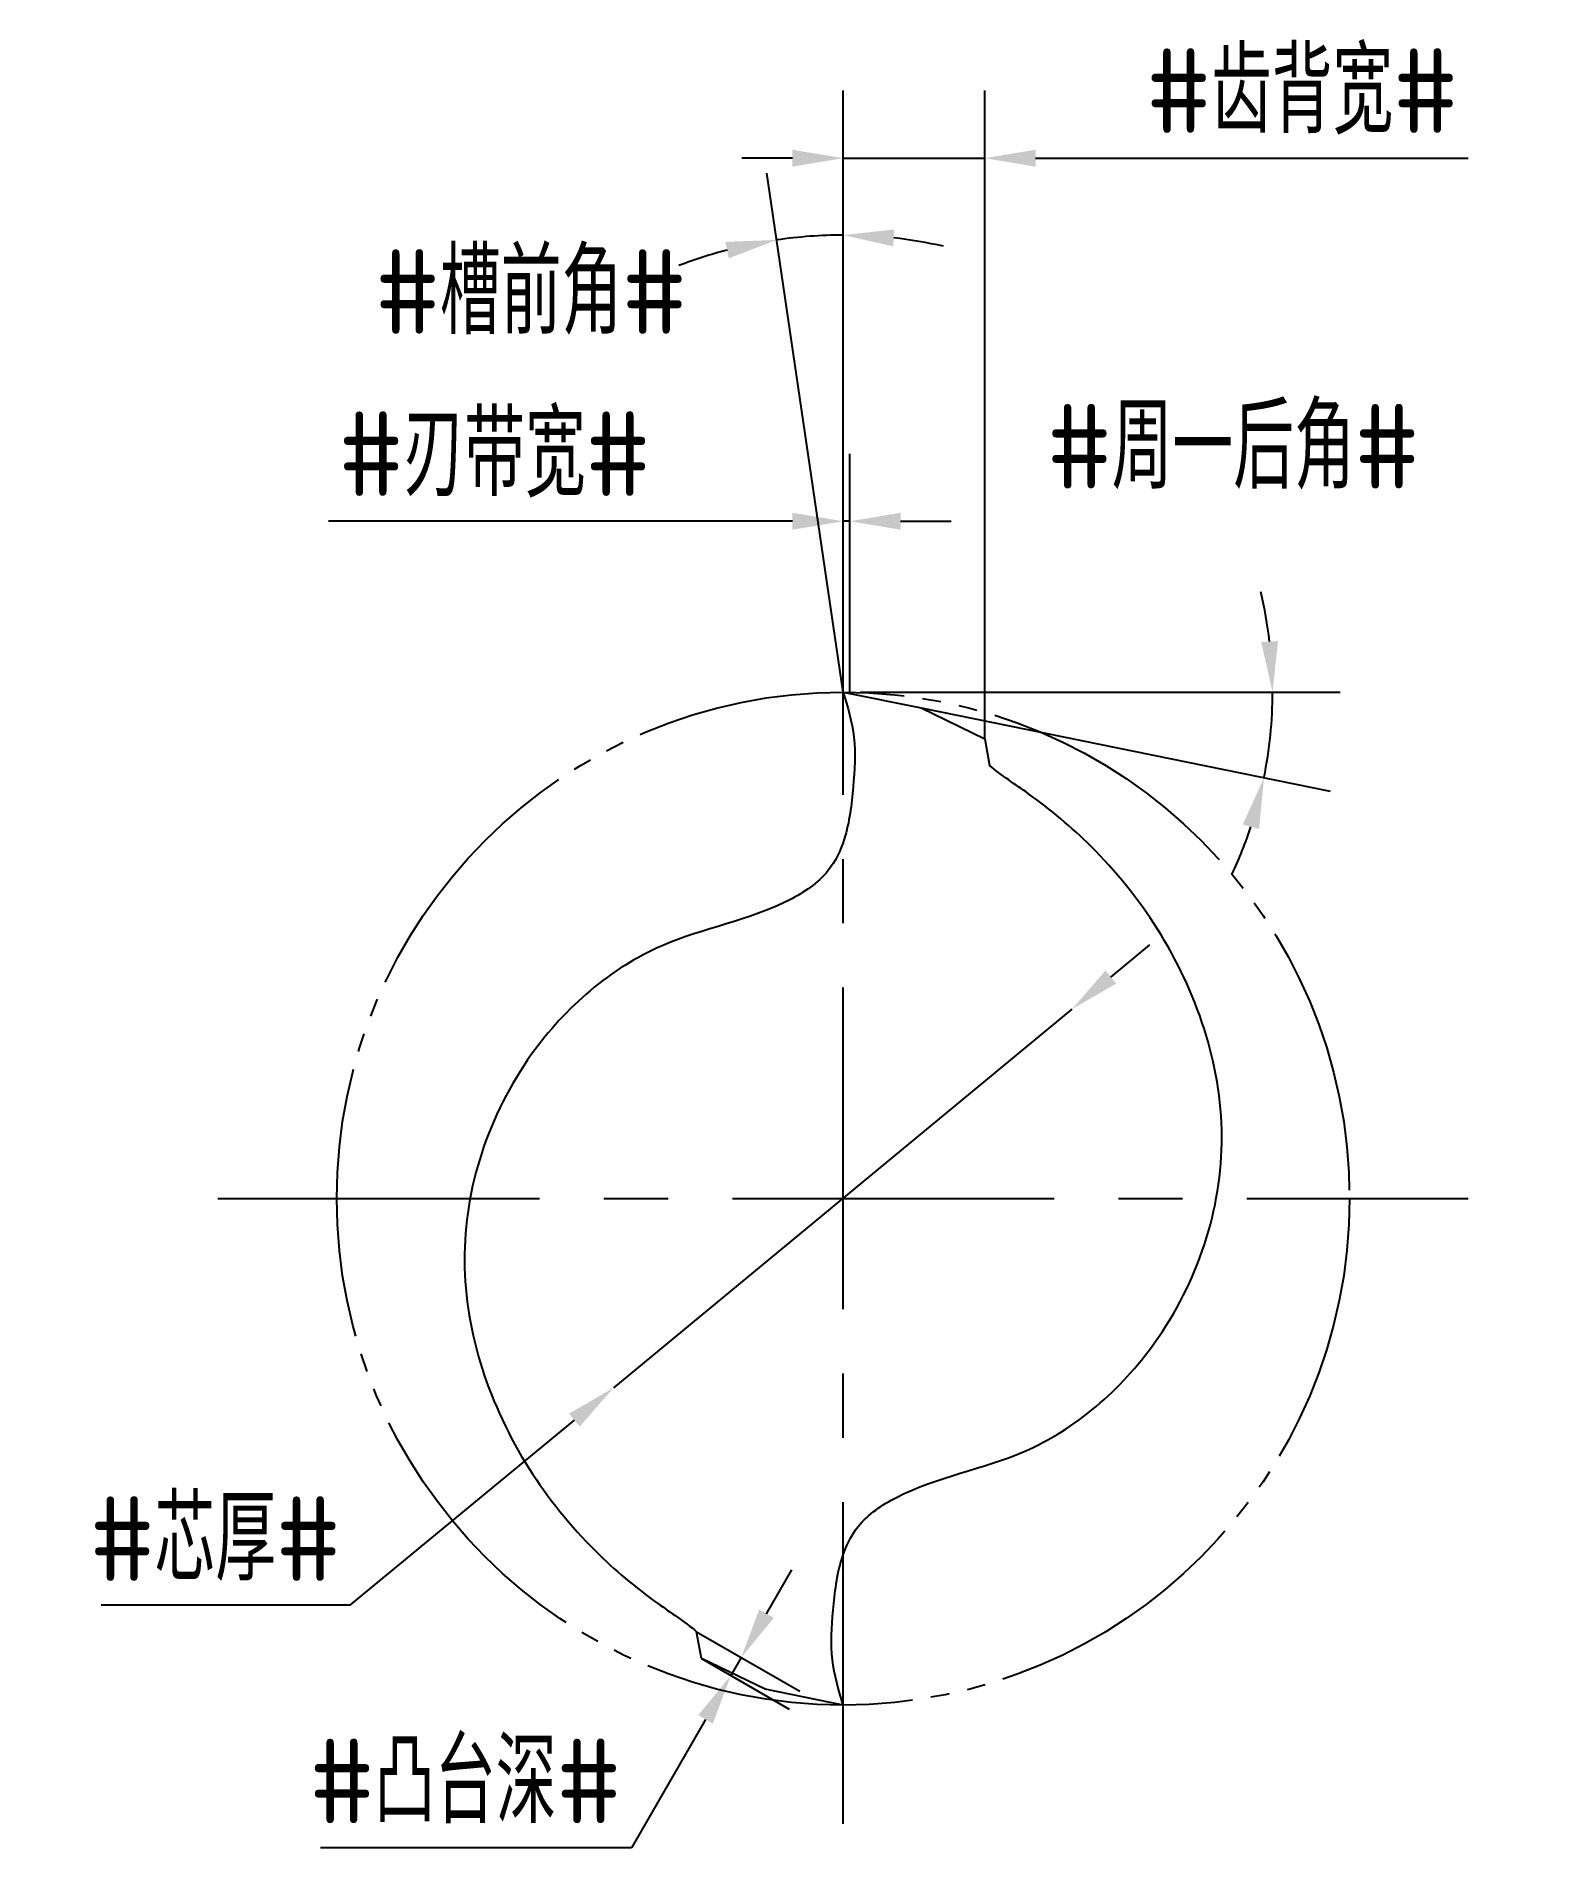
# Model space of a CAD drawing. Header units: millimetres. Extents: x -218.5 to -174, y 308.4 to 362.
import ezdxf

# ---------------------------------------------------------------- set-up
doc = ezdxf.new("R2010")
doc.units = ezdxf.units.MM
for name, pattern in [('ACAD_ISO04W100', [30, 24, -3, 0, -3]), ('CENTER', [50.8, 31.75, -6.35, 6.35, -6.35]), ('JIS_09_08', [10.75, 8, -0.55, 0.55, -0.55, 0.55, -0.55])]:
    doc.linetypes.add(name, pattern=pattern)
for name, color, linetype in [('中心线', 2, 'ACAD_ISO04W100'), ('标注', 7, 'Continuous'), ('虚线轮廓', 1, 'Continuous'), ('轮廓', 4, 'Continuous')]:
    doc.layers.add(name, color=color, linetype=linetype)
doc.styles.add('CFST0', font='gbenor.shx', dxfattribs={"bigfont": 'gbcbig.shx'})
doc.dimstyles.new('TYToolDesignC1-1', dxfattribs={"dimtxt": 2.5, "dimasz": 1.5, "dimexe": 2, "dimexo": 0, "dimtad": 1, "dimtoh": 1, "dimdec": 3, "dimdsep": 46, "dimtxsty": 'CFST0', "dimcen": 2.502, "dimclrd": 3, "dimclre": 3, "dimclrt": 3, "dimazin": 2, "dimtfac": 1, "dimtdec": 3, "dimtmove": 0, "dimatfit": 3, "dimfxl": 1, "dimarcsym": 0})

# ---------------------------------------------------------------- blocks, each defined once
blk = doc.blocks.new('*D2')
at = {"layer": 'Defpoints', "color": 0, "transparency": 16777216}
for p in [(-187.823, 333.183), (-201.399, 321.972)]:
    blk.add_point(p, dxfattribs=at)
at = {"layer": '标注', "color": 3, "lineweight": -2, "transparency": 16777216}
for p, q in [((-186.666, 334.138), (-185.51, 335.093)), ((-187.823, 333.183), (-201.399, 321.972)), ((-209.187, 315.541), (-202.556, 321.017)), ((-216.576, 315.541), (-209.187, 315.541))]:
    blk.add_line(p, q, dxfattribs=at)
at = {"layer": '标注', "color": 3, "transparency": 16777216}
for points in [[(-186.825, 334.331), (-186.507, 333.945), (-187.823, 333.183)], [(-202.715, 321.209), (-202.397, 320.824), (-201.399, 321.972)]]:
    blk.add_solid(points, dxfattribs=at)
at = {"layer": '标注', "color": 3, "transparency": 16777216, "insert": (-213.194, 317.499), "char_height": 2.5, "attachment_point": 5, "style": 'CFST0'}
blk.add_mtext('#芯厚#', dxfattribs=at)
blk = doc.blocks.new('*D4')
at = {"layer": 'Defpoints', "color": 0, "transparency": 16777216}
for p in [(-195.254, 356.096), (-194.596, 342.577), (-194.596, 342.577), (-194.596, 341.637), (-194.336, 340.807)]:
    blk.add_point(p, dxfattribs=at)
at = {"layer": '标注', "color": 3, "lineweight": -2, "transparency": 16777216}
for q in [(-196.854, 357.947), (-194.596, 358.112)]:
    blk.add_line((-194.596, 342.577), q, dxfattribs=at)
for start, end in [(90, 98.3566), (77.2938, 83.6469), (104.7097, 111.0628)]:
    blk.add_arc((-194.596, 342.577), 13.535, start, end, dxfattribs=at)
at = {"layer": '标注', "color": 3, "transparency": 16777216}
for points in [[(-193.112, 355.779), (-193.084, 356.279), (-194.596, 356.112)], [(-198.083, 355.913), (-197.983, 355.424), (-196.563, 355.968)]]:
    blk.add_solid(points, dxfattribs=at)
at = {"layer": '标注', "color": 3, "transparency": 16777216, "insert": (-203.841, 354.421), "char_height": 2.5, "attachment_point": 5, "style": 'CFST0'}
blk.add_mtext('#槽前角#', dxfattribs=at)
blk = doc.blocks.new('*D6')
at = {"layer": 'Defpoints', "color": 0, "transparency": 16777216}
for p in [(-194.596, 342.577), (-194.596, 342.577), (-194.096, 342.577), (-192.286, 342.107), (-181.988, 340.88)]:
    blk.add_point(p, dxfattribs=at)
at = {"layer": '标注', "color": 3, "lineweight": -2, "transparency": 16777216}
for p, q in [((-194.096, 342.577), (-179.875, 342.577)), ((-192.286, 342.107), (-180.17, 339.642))]:
    blk.add_line(p, q, dxfattribs=at)
for start, end in [(6.7598, 13.5197), (348.4994, 0), (334.9797, 341.7396)]:
    blk.add_arc((-194.596, 342.577), 12.721, start, end, dxfattribs=at)
at = {"layer": '标注', "color": 3, "transparency": 16777216}
for points in [[(-181.714, 344.089), (-182.213, 344.06), (-181.875, 342.577)], [(-182.757, 338.655), (-182.274, 338.527), (-182.13, 340.041)]]:
    blk.add_solid(points, dxfattribs=at)
at = {"layer": '标注', "color": 3, "transparency": 16777216, "insert": (-183.04, 349.84), "char_height": 2.5, "attachment_point": 5, "style": 'CFST0'}
blk.add_mtext('#周一后角#', dxfattribs=at)
blk = doc.blocks.new('*D5')
at = {"layer": 'Defpoints', "color": 0, "transparency": 16777216}
for p in [(-190.396, 358.39), (-194.596, 342.577), (-190.396, 341.197)]:
    blk.add_point(p, dxfattribs=at)
at = {"layer": '标注', "color": 3, "lineweight": -2, "transparency": 16777216}
for p, q in [((-194.596, 342.577), (-194.596, 360.39)), ((-190.396, 341.197), (-190.396, 360.39)), ((-196.096, 358.39), (-197.596, 358.39)), ((-194.596, 358.39), (-190.396, 358.39)), ((-188.896, 358.39), (-176.082, 358.39))]:
    blk.add_line(p, q, dxfattribs=at)
at = {"layer": '标注', "color": 3, "transparency": 16777216}
for points in [[(-196.096, 358.64), (-196.096, 358.14), (-194.596, 358.39)], [(-188.896, 358.64), (-188.896, 358.14), (-190.396, 358.39)]]:
    blk.add_solid(points, dxfattribs=at)
at = {"layer": '标注', "color": 3, "transparency": 16777216, "insert": (-180.999, 360.361), "char_height": 2.5, "attachment_point": 5, "style": 'CFST0'}
blk.add_mtext('#齿背宽#', dxfattribs=at)
blk = doc.blocks.new('*D3')
at = {"layer": 'Defpoints', "color": 0, "transparency": 16777216}
for p in [(-194.396, 347.637), (-194.596, 342.577), (-194.396, 342.577)]:
    blk.add_point(p, dxfattribs=at)
at = {"layer": '标注', "color": 3, "lineweight": -2, "transparency": 16777216}
for p, q in [((-194.596, 342.577), (-194.596, 349.637)), ((-194.396, 342.577), (-194.396, 349.637)), ((-196.096, 347.637), (-209.839, 347.637)), ((-194.396, 347.637), (-194.596, 347.637)), ((-192.896, 347.637), (-191.396, 347.637))]:
    blk.add_line(p, q, dxfattribs=at)
at = {"layer": '标注', "color": 3, "transparency": 16777216}
for points in [[(-196.096, 347.887), (-196.096, 347.387), (-194.596, 347.637)], [(-192.896, 347.887), (-192.896, 347.387), (-194.396, 347.637)]]:
    blk.add_solid(points, dxfattribs=at)
at = {"layer": '标注', "color": 3, "transparency": 16777216, "insert": (-204.922, 349.609), "char_height": 2.5, "attachment_point": 5, "style": 'CFST0'}
blk.add_mtext('#刃带宽#', dxfattribs=at)
blk = doc.blocks.new('*D1')
at = {"layer": 'Defpoints', "color": 0, "transparency": 16777216}
for p in [(-198.936, 314.747), (-198.796, 313.957), (-197.922, 313.453)]:
    blk.add_point(p, dxfattribs=at)
at = {"layer": '标注', "color": 3, "lineweight": -2, "transparency": 16777216}
for p, q in [((-196.865, 315.284), (-196.115, 316.583)), ((-198.936, 314.747), (-195.883, 312.985)), ((-198.796, 313.957), (-196.19, 312.453)), ((-197.615, 313.985), (-197.922, 313.453)), ((-198.672, 312.154), (-200.867, 308.351)), ((-200.867, 308.351), (-210.077, 308.351))]:
    blk.add_line(p, q, dxfattribs=at)
at = {"layer": '标注', "color": 3, "transparency": 16777216}
for points in [[(-197.081, 315.409), (-196.648, 315.159), (-197.615, 313.985)], [(-198.888, 312.279), (-198.455, 312.029), (-197.922, 313.453)]]:
    blk.add_solid(points, dxfattribs=at)
at = {"layer": '标注', "color": 3, "transparency": 16777216, "insert": (-205.785, 310.322), "char_height": 2.5, "attachment_point": 5, "style": 'CFST0'}
blk.add_mtext('#凸台深#', dxfattribs=at)

msp = doc.modelspace()

# ---------------------------------------------------------------- linework, layer by layer
at = {"layer": '中心线', "linetype": 'CENTER', "ltscale": 0.3}
for p, q in [((-194.596, 309.0593), (-194.596, 346.0954)), ((-213.114, 327.5773), (-176.078, 327.5773))]:
    msp.add_line(p, q, dxfattribs=at)
at = {"layer": '虚线轮廓', "color": 7, "linetype": 'JIS_09_08'}
msp.add_circle((-194.596, 327.5773), 15, dxfattribs=at)
at = {"layer": '轮廓', "linetype": 'Continuous'}
for p, q in [((-194.596, 342.5773), (-192.285, 342.1094)), ((-192.285, 342.1094), (-190.396, 341.1948)), ((-196.9069, 313.0452), (-198.796, 313.9599)), ((-194.596, 312.5773), (-196.9069, 313.0452))]:
    msp.add_line(p, q, dxfattribs=at)
at = {"layer": '轮廓'}
for p, q in [((-190.396, 341.1948), (-190.2571, 340.4069)), ((-198.796, 313.9599), (-198.9349, 314.7477))]:
    msp.add_line(p, q, dxfattribs=at)
at = {"layer": '轮廓', "linetype": 'Continuous'}
for points in [[(-194.596, 342.5773), (-194.4636, 342.135), (-194.1894, 341.219), (-194.2925, 339.7336), (-194.4431, 338.3751), (-195.0363, 337.1183), (-196.909, 335.8808), (-200.4211, 335.3315), (-204.5337, 331.7635), (-206.5442, 325.7276), (-204.6972, 320.3701), (-202.168, 317.2557), (-200.3791, 315.7451), (-199.2967, 315.0554), (-198.9349, 314.7477)], [(-194.596, 312.5773), (-194.7284, 313.0196), (-195.0026, 313.9356), (-194.8994, 315.421), (-194.7489, 316.7796), (-194.1557, 318.0363), (-192.283, 319.2738), (-188.7708, 319.8232), (-184.6583, 323.3911), (-182.6477, 329.4271), (-184.4948, 334.7846), (-187.024, 337.899), (-188.8129, 339.4096), (-189.8953, 340.0992), (-190.2571, 340.4069)]]:
    msp.add_open_spline(points, degree=3, knots=[0, 0, 0, 0, 1.373864, 2.8452398, 4.4133946, 5.4666549, 6.88846, 10.9045266, 15.9327156, 22.3647847, 28.7912378, 31.9423785, 34.3556877, 35.7805091, 35.7805091, 35.7805091, 35.7805091], dxfattribs=at)

# ---------------------------------------------------------------- dimensions: what is measured, and where the dimension line sits
at = {"layer": '标注'}
for base, p2, text, picture, middle in [((-190.396, 358.3899), (-190.396, 341.1973), '#齿背宽#', '*D5', (-180.9989, 358.3899)), ((-194.396, 347.6373), (-194.396, 342.5773), '#刃带宽#', '*D3', (-204.9216, 347.6373))]:
    dim = msp.add_linear_dim(base=base, p1=(-194.596, 342.5773), p2=p2, text=text, dimstyle='TYToolDesignC1-1', dxfattribs=at)
    dim.commit()
    dim.dimension.update_dxf_attribs({"geometry": picture, "text_midpoint": middle, "dimtype": 160})
for base, line1, line2, text, picture, middle in [((-195.2537, 356.0961), ((-194.596, 342.5773), (-194.596, 341.6373)), ((-194.596, 342.5773), (-194.336, 340.8073)), '#槽前角#', '*D4', (-203.8407, 352.4629)), ((-181.9885, 340.8801), ((-194.596, 342.5773), (-192.286, 342.1073)), ((-194.596, 342.5773), (-194.096, 342.5773)), '#周一后角#', '*D6', (-183.0401, 347.8963))]:
    dim = msp.add_angular_dim_2l(base=base, line1=line1, line2=line2, text=text, dimstyle='TYToolDesignC1-1', dxfattribs=at)
    dim.commit()
    dim.dimension.update_dxf_attribs({"geometry": picture, "text_midpoint": middle, "dimtype": 162})
dim = msp.add_diameter_dim_2p(p1=(-187.8229, 333.1829), p2=(-201.3991, 321.9718), text='#芯厚#', dimstyle='TYToolDesignC1-1', dxfattribs=at)
dim.commit()
dim.dimension.update_dxf_attribs({"geometry": '*D2', "text_midpoint": (-213.194, 315.541), "dimtype": 163})
dim = msp.add_linear_dim(base=(-197.9219, 313.4527), p1=(-198.936, 314.7473), p2=(-198.796, 313.9573), angle=240, text='#凸台深#', dimstyle='TYToolDesignC1-1', dxfattribs=at)
dim.commit()
dim.dimension.update_dxf_attribs({"geometry": '*D1', "text_midpoint": (-205.7847, 308.3509), "dimtype": 160})

doc.saveas('drawing.dxf')
